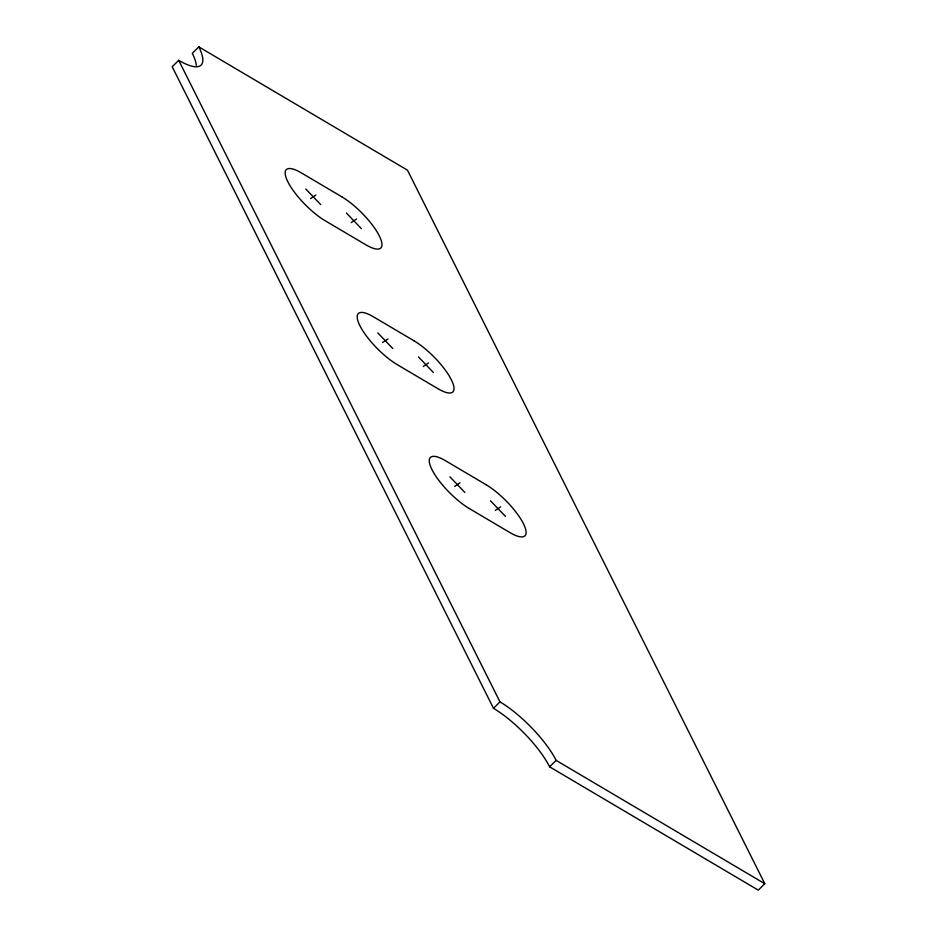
<?xml version="1.0" encoding="UTF-8"?>
<svg xmlns="http://www.w3.org/2000/svg" width="937" height="937" viewBox="0 0 937 937"><rect width="100%" height="100%" fill="white"/><g stroke="black" fill="none" stroke-linecap="round" stroke-linejoin="round"><path stroke-width="1.41" d="M178.709 60.308L172.209 66.75L493.494 708.325A57.403 16.807 45.2 0 1 549.609 766.817L758.291 890.15L764.791 883.708L407.478 170.183L198.796 46.85A57.403 16.807 45.2 0 1 178.709 60.308L499.983 701.883A57.403 16.807 45.2 0 1 556.109 760.375L764.791 883.708M198.796 46.85L192.308 53.292A57.403 16.807 45.2 0 1 196.301 65.344M493.494 708.325L499.983 701.883M549.609 766.817L556.109 760.375M310.557 198.597L315.91 195.001M351.199 222.619L356.552 219.024M382.612 342.497L387.977 338.913M423.266 366.519L428.619 362.935M454.679 486.408L460.032 482.813M495.322 510.431L500.674 506.835M346.397 213.027L361.354 228.616M305.755 189.005L320.712 204.606M418.452 356.927L433.421 372.528M377.81 332.904L392.779 348.505M490.519 500.827L505.488 516.428M449.877 476.816L464.834 492.405M341.864 196.84L301.222 172.818A38.265 11.209 45.2 0 0 287.835 181.79A38.265 11.209 45.2 0 0 325.244 220.781L365.887 244.803A38.265 11.209 45.2 0 0 379.274 235.831A38.265 11.209 45.2 0 0 341.864 196.84M413.931 340.74L373.289 316.718A38.265 11.209 45.2 0 0 359.89 325.689A38.265 11.209 45.2 0 0 397.311 364.692L437.954 388.714A38.265 11.209 45.2 0 0 451.341 379.743A38.265 11.209 45.2 0 0 413.931 340.74M485.987 484.652L445.344 460.629A38.265 11.209 45.2 0 0 431.957 469.601A38.265 11.209 45.2 0 0 469.367 508.592L510.009 532.614A38.265 11.209 45.2 0 0 523.408 523.642A38.265 11.209 45.2 0 0 485.987 484.652"/></g></svg>
